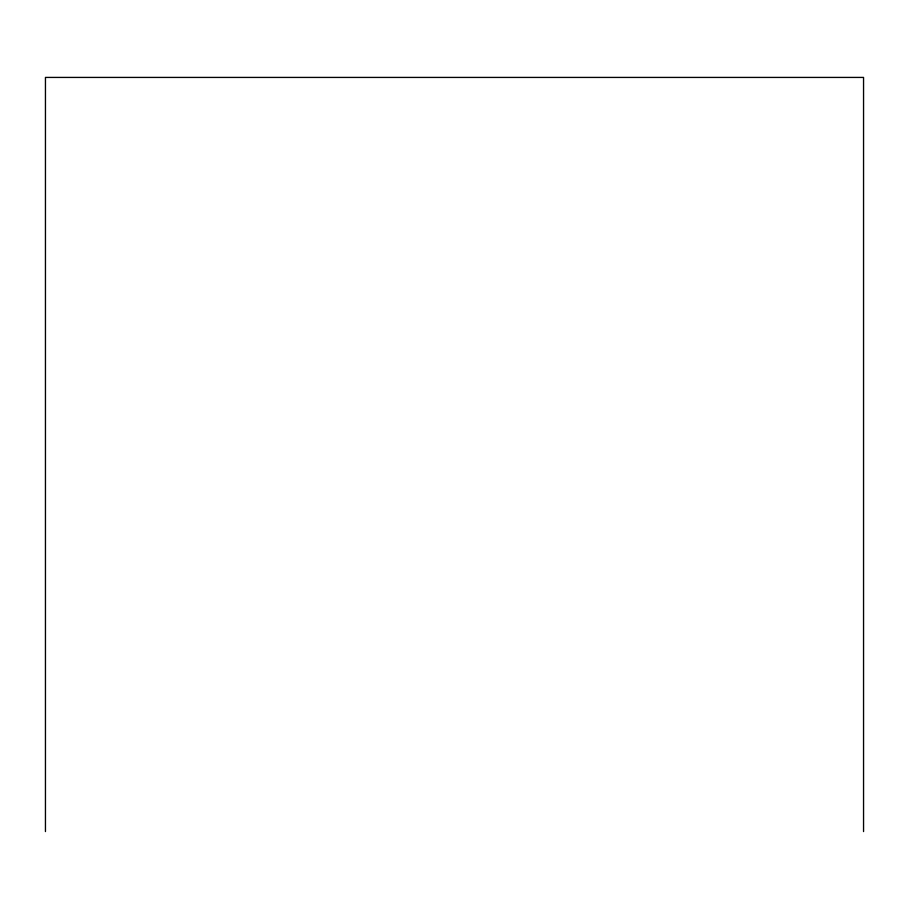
<?xml version="1.0" encoding="UTF-8"?>
<svg xmlns="http://www.w3.org/2000/svg" width="909" height="909" viewBox="0 0 909 909"><rect width="100%" height="100%" fill="white"/><g stroke="black" fill="none" stroke-linecap="round" stroke-linejoin="round"><path stroke-width="1.36" d="M863.55 831.576L863.55 77.424L45.45 77.424L45.45 831.576"/></g></svg>
